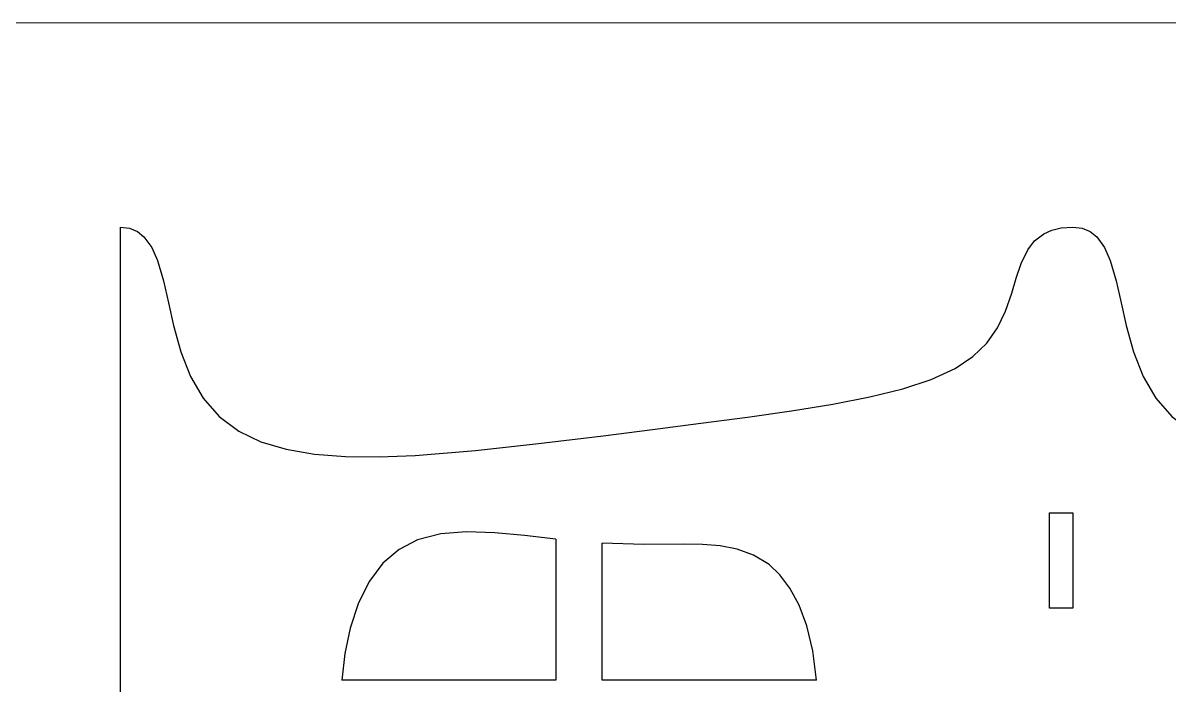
# Model space of a CAD drawing. Header units: millimetres. Extents: x -3928 to -434, y -548 to 1409.
# Drawn here: x -1687.2 to -1440.5, y 209.3 to 352 of the extents above; entities that cross this region are included whole.
import ezdxf

# ---------------------------------------------------------------- set-up
doc = ezdxf.new("R2010")
doc.units = ezdxf.units.MM
doc.header["$MEASUREMENT"] = 0
doc.layers.add('layer 1', color=7, linetype='Continuous')

msp = doc.modelspace()

# ---------------------------------------------------------------- linework, layer by layer
at = {"layer": 'layer 1', "color": 250, "lineweight": 9}
msp.add_lwpolyline([(-2369.48, -547.968), (-1169.48, -547.968), (-1169.48, 352.032), (-2369.48, 352.032), (-2369.48, -547.968)], close=True, dxfattribs=at)
at = {"layer": 'layer 1', "color": 1, "lineweight": 25}
for points, knots in [([(-1666.2478, 308.0882), (-1666.2478, 308.0882), (-1664.201, 307.8331), (-1664.201, 307.8331), (-1664.201, 307.8331), (-1664.201, 307.8331), (-1662.5056, 307.1159), (-1662.5056, 307.1159), (-1662.5056, 307.1159), (-1662.5056, 307.1159), (-1661.1065, 306.0036), (-1661.1065, 306.0036), (-1661.1065, 306.0036), (-1661.1065, 306.0036), (-1659.4523, 303.7296), (-1659.4523, 303.7296), (-1659.4523, 303.7296), (-1659.4523, 303.7296), (-1658.1967, 300.894), (-1658.1967, 300.894), (-1658.1967, 300.894), (-1658.1967, 300.894), (-1656.9137, 296.5213), (-1656.9137, 296.5213), (-1656.9137, 296.5213), (-1656.9137, 296.5213), (-1655.8345, 291.7715), (-1655.8345, 291.7715), (-1655.8345, 291.7715), (-1655.8345, 291.7715), (-1654.7416, 286.9124), (-1654.7416, 286.9124), (-1654.7416, 286.9124), (-1654.7416, 286.9124), (-1653.1718, 281.2319), (-1653.1718, 281.2319), (-1653.1718, 281.2319), (-1653.1718, 281.2319), (-1651.1098, 275.9699), (-1651.1098, 275.9699), (-1651.1098, 275.9699), (-1651.1098, 275.9699), (-1648.3976, 271.3122), (-1648.3976, 271.3122), (-1648.3976, 271.3122), (-1648.3976, 271.3122), (-1644.9351, 267.3702), (-1644.9351, 267.3702), (-1644.9351, 267.3702), (-1644.9351, 267.3702), (-1640.6693, 264.1945), (-1640.6693, 264.1945), (-1640.6693, 264.1945), (-1640.6693, 264.1945), (-1635.9499, 261.9244), (-1635.9499, 261.9244), (-1635.9499, 261.9244), (-1635.9499, 261.9244), (-1630.5312, 260.2949), (-1630.5312, 260.2949), (-1630.5312, 260.2949), (-1630.5312, 260.2949), (-1624.4469, 259.2563), (-1624.4469, 259.2563), (-1624.4469, 259.2563), (-1624.4469, 259.2563), (-1617.7455, 258.7427), (-1617.7455, 258.7427), (-1617.7455, 258.7427), (-1617.7455, 258.7427), (-1610.4896, 258.6785), (-1610.4896, 258.6785), (-1610.4896, 258.6785), (-1610.4896, 258.6785), (-1602.7503, 258.9854), (-1602.7503, 258.9854), (-1602.7503, 258.9854), (-1602.7503, 258.9854), (-1589.8062, 260.0275), (-1589.8062, 260.0275), (-1589.8062, 260.0275), (-1589.8062, 260.0275), (-1576.2027, 261.5106), (-1576.2027, 261.5106), (-1576.2027, 261.5106), (-1576.2027, 261.5106), (-1562.2969, 263.2082), (-1562.2969, 263.2082), (-1562.2969, 263.2082), (-1562.2969, 263.2082), (-1551.7009, 264.5515), (-1551.7009, 264.5515), (-1551.7009, 264.5515), (-1551.7009, 264.5515), (-1541.3052, 265.8949), (-1541.3052, 265.8949), (-1541.3052, 265.8949), (-1541.3052, 265.8949), (-1531.2691, 267.2334), (-1531.2691, 267.2334), (-1531.2691, 267.2334), (-1531.2691, 267.2334), (-1521.7462, 268.5898), (-1521.7462, 268.5898), (-1521.7462, 268.5898), (-1521.7462, 268.5898), (-1512.8802, 270.0129), (-1512.8802, 270.0129), (-1512.8802, 270.0129), (-1512.8802, 270.0129), (-1504.9367, 271.5411), (-1504.9367, 271.5411), (-1504.9367, 271.5411), (-1504.9367, 271.5411), (-1497.8554, 273.2768), (-1497.8554, 273.2768), (-1497.8554, 273.2768), (-1497.8554, 273.2768), (-1491.7156, 275.301), (-1491.7156, 275.301), (-1491.7156, 275.301), (-1491.7156, 275.301), (-1486.5658, 277.6897), (-1486.5658, 277.6897), (-1486.5658, 277.6897), (-1486.5658, 277.6897), (-1482.7498, 280.2276), (-1482.7498, 280.2276), (-1482.7498, 280.2276), (-1482.7498, 280.2276), (-1479.7261, 283.1401), (-1479.7261, 283.1401), (-1479.7261, 283.1401), (-1479.7261, 283.1401), (-1477.4211, 286.4209), (-1477.4211, 286.4209), (-1477.4211, 286.4209), (-1477.4211, 286.4209), (-1475.708, 290.0256), (-1475.708, 290.0256), (-1475.708, 290.0256), (-1475.708, 290.0256), (-1474.3971, 293.8596), (-1474.3971, 293.8596), (-1474.3971, 293.8596), (-1474.3971, 293.8596), (-1473.4244, 297.1189), (-1473.4244, 297.1189), (-1473.4244, 297.1189), (-1473.4244, 297.1189), (-1472.3517, 300.3003), (-1472.3517, 300.3003), (-1472.3517, 300.3003), (-1472.3517, 300.3003), (-1470.931, 303.2329), (-1470.931, 303.2329), (-1470.931, 303.2329), (-1470.931, 303.2329), (-1469.4585, 305.1404), (-1469.4585, 305.1404), (-1469.4585, 305.1404), (-1469.4585, 305.1404), (-1467.472, 306.675), (-1467.472, 306.675), (-1467.472, 306.675), (-1467.472, 306.675), (-1465.7783, 307.4278), (-1465.7783, 307.4278), (-1465.7783, 307.4278), (-1465.7783, 307.4278), (-1463.7241, 307.9146), (-1463.7241, 307.9146), (-1463.7241, 307.9146), (-1463.7241, 307.9146), (-1461.248, 308.0882), (-1461.248, 308.0882)], [0, 0, 0, 0, 0.02222222, 0.02222222, 0.02222222, 0.02222222, 0.04444444, 0.04444444, 0.04444444, 0.04444444, 0.06666667, 0.06666667, 0.06666667, 0.06666667, 0.08888889, 0.08888889, 0.08888889, 0.08888889, 0.11111111, 0.11111111, 0.11111111, 0.11111111, 0.13333333, 0.13333333, 0.13333333, 0.13333333, 0.15555556, 0.15555556, 0.15555556, 0.15555556, 0.17777778, 0.17777778, 0.17777778, 0.17777778, 0.2, 0.2, 0.2, 0.2, 0.22222222, 0.22222222, 0.22222222, 0.22222222, 0.24444444, 0.24444444, 0.24444444, 0.24444444, 0.26666667, 0.26666667, 0.26666667, 0.26666667, 0.28888889, 0.28888889, 0.28888889, 0.28888889, 0.31111111, 0.31111111, 0.31111111, 0.31111111, 0.33333333, 0.33333333, 0.33333333, 0.33333333, 0.35555556, 0.35555556, 0.35555556, 0.35555556, 0.37777778, 0.37777778, 0.37777778, 0.37777778, 0.4, 0.4, 0.4, 0.4, 0.42222222, 0.42222222, 0.42222222, 0.42222222, 0.44444444, 0.44444444, 0.44444444, 0.44444444, 0.46666667, 0.46666667, 0.46666667, 0.46666667, 0.48888889, 0.48888889, 0.48888889, 0.48888889, 0.51111111, 0.51111111, 0.51111111, 0.51111111, 0.53333333, 0.53333333, 0.53333333, 0.53333333, 0.55555556, 0.55555556, 0.55555556, 0.55555556, 0.57777778, 0.57777778, 0.57777778, 0.57777778, 0.6, 0.6, 0.6, 0.6, 0.62222222, 0.62222222, 0.62222222, 0.62222222, 0.64444444, 0.64444444, 0.64444444, 0.64444444, 0.66666667, 0.66666667, 0.66666667, 0.66666667, 0.68888889, 0.68888889, 0.68888889, 0.68888889, 0.71111111, 0.71111111, 0.71111111, 0.71111111, 0.73333333, 0.73333333, 0.73333333, 0.73333333, 0.75555556, 0.75555556, 0.75555556, 0.75555556, 0.77777778, 0.77777778, 0.77777778, 0.77777778, 0.8, 0.8, 0.8, 0.8, 0.82222222, 0.82222222, 0.82222222, 0.82222222, 0.84444444, 0.84444444, 0.84444444, 0.84444444, 0.86666667, 0.86666667, 0.86666667, 0.86666667, 0.88888889, 0.88888889, 0.88888889, 0.88888889, 0.91111111, 0.91111111, 0.91111111, 0.91111111, 0.93333333, 0.93333333, 0.93333333, 0.93333333, 0.95555556, 0.95555556, 0.95555556, 0.95555556, 1, 1, 1, 1]), ([(-1461.248, 308.0882), (-1461.248, 308.0882), (-1459.2012, 307.8331), (-1459.2012, 307.8331), (-1459.2012, 307.8331), (-1459.2012, 307.8331), (-1457.5057, 307.1159), (-1457.5057, 307.1159), (-1457.5057, 307.1159), (-1457.5057, 307.1159), (-1456.1063, 306.0036), (-1456.1063, 306.0036), (-1456.1063, 306.0036), (-1456.1063, 306.0036), (-1454.4525, 303.7296), (-1454.4525, 303.7296), (-1454.4525, 303.7296), (-1454.4525, 303.7296), (-1453.197, 300.894), (-1453.197, 300.894), (-1453.197, 300.894), (-1453.197, 300.894), (-1451.9139, 296.5213), (-1451.9139, 296.5213), (-1451.9139, 296.5213), (-1451.9139, 296.5213), (-1450.8344, 291.7715), (-1450.8344, 291.7715), (-1450.8344, 291.7715), (-1450.8344, 291.7715), (-1449.7419, 286.9124), (-1449.7419, 286.9124), (-1449.7419, 286.9124), (-1449.7419, 286.9124), (-1448.172, 281.2319), (-1448.172, 281.2319), (-1448.172, 281.2319), (-1448.172, 281.2319), (-1446.1097, 275.9699), (-1446.1097, 275.9699), (-1446.1097, 275.9699), (-1446.1097, 275.9699), (-1443.3979, 271.3122), (-1443.3979, 271.3122), (-1443.3979, 271.3122), (-1443.3979, 271.3122), (-1439.9354, 267.3702), (-1439.9354, 267.3702), (-1439.9354, 267.3702), (-1439.9354, 267.3702), (-1435.6696, 264.1945), (-1435.6696, 264.1945), (-1435.6696, 264.1945), (-1435.6696, 264.1945), (-1430.9498, 261.9244), (-1430.9498, 261.9244), (-1430.9498, 261.9244), (-1430.9498, 261.9244), (-1425.5311, 260.2949), (-1425.5311, 260.2949), (-1425.5311, 260.2949), (-1425.5311, 260.2949), (-1419.4467, 259.2563), (-1419.4467, 259.2563), (-1419.4467, 259.2563), (-1419.4467, 259.2563), (-1412.7457, 258.7427), (-1412.7457, 258.7427), (-1412.7457, 258.7427), (-1412.7457, 258.7427), (-1405.4894, 258.6785), (-1405.4894, 258.6785), (-1405.4894, 258.6785), (-1405.4894, 258.6785), (-1397.7505, 258.9854), (-1397.7505, 258.9854), (-1397.7505, 258.9854), (-1397.7505, 258.9854), (-1384.8061, 260.0275), (-1384.8061, 260.0275), (-1384.8061, 260.0275), (-1384.8061, 260.0275), (-1371.2026, 261.5106), (-1371.2026, 261.5106), (-1371.2026, 261.5106), (-1371.2026, 261.5106), (-1357.2968, 263.2082), (-1357.2968, 263.2082), (-1357.2968, 263.2082), (-1357.2968, 263.2082), (-1346.7011, 264.5515), (-1346.7011, 264.5515), (-1346.7011, 264.5515), (-1346.7011, 264.5515), (-1336.3055, 265.8949), (-1336.3055, 265.8949), (-1336.3055, 265.8949), (-1336.3055, 265.8949), (-1326.2693, 267.2334), (-1326.2693, 267.2334), (-1326.2693, 267.2334), (-1326.2693, 267.2334), (-1316.7464, 268.5898), (-1316.7464, 268.5898), (-1316.7464, 268.5898), (-1316.7464, 268.5898), (-1307.8804, 270.0129), (-1307.8804, 270.0129), (-1307.8804, 270.0129), (-1307.8804, 270.0129), (-1299.9366, 271.5411), (-1299.9366, 271.5411), (-1299.9366, 271.5411), (-1299.9366, 271.5411), (-1292.8552, 273.2768), (-1292.8552, 273.2768), (-1292.8552, 273.2768), (-1292.8552, 273.2768), (-1286.7159, 275.301), (-1286.7159, 275.301), (-1286.7159, 275.301), (-1286.7159, 275.301), (-1281.566, 277.6897), (-1281.566, 277.6897), (-1281.566, 277.6897), (-1281.566, 277.6897), (-1277.7497, 280.2276), (-1277.7497, 280.2276), (-1277.7497, 280.2276), (-1277.7497, 280.2276), (-1274.7263, 283.1401), (-1274.7263, 283.1401), (-1274.7263, 283.1401), (-1274.7263, 283.1401), (-1272.4213, 286.4209), (-1272.4213, 286.4209), (-1272.4213, 286.4209), (-1272.4213, 286.4209), (-1270.7079, 290.0256), (-1270.7079, 290.0256), (-1270.7079, 290.0256), (-1270.7079, 290.0256), (-1269.3973, 293.8596), (-1269.3973, 293.8596), (-1269.3973, 293.8596), (-1269.3973, 293.8596), (-1268.4247, 297.1189), (-1268.4247, 297.1189), (-1268.4247, 297.1189), (-1268.4247, 297.1189), (-1267.3515, 300.3003), (-1267.3515, 300.3003), (-1267.3515, 300.3003), (-1267.3515, 300.3003), (-1265.9312, 303.2329), (-1265.9312, 303.2329), (-1265.9312, 303.2329), (-1265.9312, 303.2329), (-1264.4584, 305.1404), (-1264.4584, 305.1404), (-1264.4584, 305.1404), (-1264.4584, 305.1404), (-1262.4719, 306.675), (-1262.4719, 306.675), (-1262.4719, 306.675), (-1262.4719, 306.675), (-1260.7782, 307.4278), (-1260.7782, 307.4278), (-1260.7782, 307.4278), (-1260.7782, 307.4278), (-1258.7243, 307.9146), (-1258.7243, 307.9146), (-1258.7243, 307.9146), (-1258.7243, 307.9146), (-1256.2482, 308.0882), (-1256.2482, 308.0882)], [0, 0, 0, 0, 0.02222222, 0.02222222, 0.02222222, 0.02222222, 0.04444444, 0.04444444, 0.04444444, 0.04444444, 0.06666667, 0.06666667, 0.06666667, 0.06666667, 0.08888889, 0.08888889, 0.08888889, 0.08888889, 0.11111111, 0.11111111, 0.11111111, 0.11111111, 0.13333333, 0.13333333, 0.13333333, 0.13333333, 0.15555556, 0.15555556, 0.15555556, 0.15555556, 0.17777778, 0.17777778, 0.17777778, 0.17777778, 0.2, 0.2, 0.2, 0.2, 0.22222222, 0.22222222, 0.22222222, 0.22222222, 0.24444444, 0.24444444, 0.24444444, 0.24444444, 0.26666667, 0.26666667, 0.26666667, 0.26666667, 0.28888889, 0.28888889, 0.28888889, 0.28888889, 0.31111111, 0.31111111, 0.31111111, 0.31111111, 0.33333333, 0.33333333, 0.33333333, 0.33333333, 0.35555556, 0.35555556, 0.35555556, 0.35555556, 0.37777778, 0.37777778, 0.37777778, 0.37777778, 0.4, 0.4, 0.4, 0.4, 0.42222222, 0.42222222, 0.42222222, 0.42222222, 0.44444444, 0.44444444, 0.44444444, 0.44444444, 0.46666667, 0.46666667, 0.46666667, 0.46666667, 0.48888889, 0.48888889, 0.48888889, 0.48888889, 0.51111111, 0.51111111, 0.51111111, 0.51111111, 0.53333333, 0.53333333, 0.53333333, 0.53333333, 0.55555556, 0.55555556, 0.55555556, 0.55555556, 0.57777778, 0.57777778, 0.57777778, 0.57777778, 0.6, 0.6, 0.6, 0.6, 0.62222222, 0.62222222, 0.62222222, 0.62222222, 0.64444444, 0.64444444, 0.64444444, 0.64444444, 0.66666667, 0.66666667, 0.66666667, 0.66666667, 0.68888889, 0.68888889, 0.68888889, 0.68888889, 0.71111111, 0.71111111, 0.71111111, 0.71111111, 0.73333333, 0.73333333, 0.73333333, 0.73333333, 0.75555556, 0.75555556, 0.75555556, 0.75555556, 0.77777778, 0.77777778, 0.77777778, 0.77777778, 0.8, 0.8, 0.8, 0.8, 0.82222222, 0.82222222, 0.82222222, 0.82222222, 0.84444444, 0.84444444, 0.84444444, 0.84444444, 0.86666667, 0.86666667, 0.86666667, 0.86666667, 0.88888889, 0.88888889, 0.88888889, 0.88888889, 0.91111111, 0.91111111, 0.91111111, 0.91111111, 0.93333333, 0.93333333, 0.93333333, 0.93333333, 0.95555556, 0.95555556, 0.95555556, 0.95555556, 1, 1, 1, 1]), ([(-1572.4979, 240.9489), (-1572.4979, 240.9489), (-1579.2056, 241.7056), (-1579.2056, 241.7056), (-1579.2056, 241.7056), (-1579.2056, 241.7056), (-1585.6364, 242.3336), (-1585.6364, 242.3336), (-1585.6364, 242.3336), (-1585.6364, 242.3336), (-1591.6763, 242.5625), (-1591.6763, 242.5625), (-1591.6763, 242.5625), (-1591.6763, 242.5625), (-1597.23, 242.1325), (-1597.23, 242.1325), (-1597.23, 242.1325), (-1597.23, 242.1325), (-1602.2219, 240.8262), (-1602.2219, 240.8262), (-1602.2219, 240.8262), (-1602.2219, 240.8262), (-1606.2171, 238.7578), (-1606.2171, 238.7578), (-1606.2171, 238.7578), (-1606.2171, 238.7578), (-1609.6782, 235.7903), (-1609.6782, 235.7903), (-1609.6782, 235.7903), (-1609.6782, 235.7903), (-1612.5886, 231.9288), (-1612.5886, 231.9288), (-1612.5886, 231.9288), (-1612.5886, 231.9288), (-1614.9391, 227.2358), (-1614.9391, 227.2358), (-1614.9391, 227.2358), (-1614.9391, 227.2358), (-1616.726, 221.827), (-1616.726, 221.827), (-1616.726, 221.827), (-1616.726, 221.827), (-1617.8711, 216.3656), (-1617.8711, 216.3656), (-1617.8711, 216.3656), (-1617.8711, 216.3656), (-1618.5431, 210.5882), (-1618.5431, 210.5882)], [0, 0, 0, 0, 0.07692308, 0.07692308, 0.07692308, 0.07692308, 0.15384615, 0.15384615, 0.15384615, 0.15384615, 0.23076923, 0.23076923, 0.23076923, 0.23076923, 0.30769231, 0.30769231, 0.30769231, 0.30769231, 0.38461538, 0.38461538, 0.38461538, 0.38461538, 0.46153846, 0.46153846, 0.46153846, 0.46153846, 0.53846154, 0.53846154, 0.53846154, 0.53846154, 0.61538462, 0.61538462, 0.61538462, 0.61538462, 0.69230769, 0.69230769, 0.69230769, 0.69230769, 0.76923077, 0.76923077, 0.76923077, 0.76923077, 0.84615385, 0.84615385, 0.84615385, 0.84615385, 1, 1, 1, 1]), ([(-1516.4277, 210.5882), (-1516.4277, 210.5882), (-1517.2183, 216.9163), (-1517.2183, 216.9163), (-1517.2183, 216.9163), (-1517.2183, 216.9163), (-1518.502, 222.3015), (-1518.502, 222.3015), (-1518.502, 222.3015), (-1518.502, 222.3015), (-1520.1622, 226.7764), (-1520.1622, 226.7764), (-1520.1622, 226.7764), (-1520.1622, 226.7764), (-1522.1095, 230.4048), (-1522.1095, 230.4048), (-1522.1095, 230.4048), (-1522.1095, 230.4048), (-1524.2763, 233.27), (-1524.2763, 233.27), (-1524.2763, 233.27), (-1524.2763, 233.27), (-1526.6142, 235.4654), (-1526.6142, 235.4654), (-1526.6142, 235.4654), (-1526.6142, 235.4654), (-1529.9536, 237.5284), (-1529.9536, 237.5284), (-1529.9536, 237.5284), (-1529.9536, 237.5284), (-1533.4764, 238.7963), (-1533.4764, 238.7963), (-1533.4764, 238.7963), (-1533.4764, 238.7963), (-1537.1456, 239.4853), (-1537.1456, 239.4853), (-1537.1456, 239.4853), (-1537.1456, 239.4853), (-1540.9369, 239.7869), (-1540.9369, 239.7869), (-1540.9369, 239.7869), (-1540.9369, 239.7869), (-1544.8327, 239.8627), (-1544.8327, 239.8627), (-1544.8327, 239.8627), (-1544.8327, 239.8627), (-1553.5392, 239.8239), (-1553.5392, 239.8239), (-1553.5392, 239.8239), (-1553.5392, 239.8239), (-1562.498, 240.0878), (-1562.498, 240.0878)], [0, 0, 0, 0, 0.07142857, 0.07142857, 0.07142857, 0.07142857, 0.14285714, 0.14285714, 0.14285714, 0.14285714, 0.21428571, 0.21428571, 0.21428571, 0.21428571, 0.28571429, 0.28571429, 0.28571429, 0.28571429, 0.35714286, 0.35714286, 0.35714286, 0.35714286, 0.42857143, 0.42857143, 0.42857143, 0.42857143, 0.5, 0.5, 0.5, 0.5, 0.57142857, 0.57142857, 0.57142857, 0.57142857, 0.64285714, 0.64285714, 0.64285714, 0.64285714, 0.71428571, 0.71428571, 0.71428571, 0.71428571, 0.78571429, 0.78571429, 0.78571429, 0.78571429, 0.85714286, 0.85714286, 0.85714286, 0.85714286, 1, 1, 1, 1])]:
    msp.add_open_spline(points, degree=3, knots=knots, dxfattribs=at)
for points in [[(-1666.2478, 308.0882), (-1666.2478, 308.0882), (-1666.2478, 208.088), (-1666.2478, 208.088)], [(-1466.2479, 246.5881), (-1466.2479, 246.5881), (-1461.248, 246.5881), (-1461.248, 246.5881)], [(-1466.2479, 226.0882), (-1466.2479, 226.0882), (-1466.2479, 246.5881), (-1466.2479, 246.5881)], [(-1461.248, 246.5881), (-1461.248, 246.5881), (-1461.248, 226.0882), (-1461.248, 226.0882)], [(-1572.4979, 240.9489), (-1572.4979, 240.9489), (-1572.4979, 210.5882), (-1572.4979, 210.5882)], [(-1562.498, 210.5882), (-1562.498, 210.5882), (-1562.498, 240.0878), (-1562.498, 240.0878)], [(-1461.248, 226.0882), (-1461.248, 226.0882), (-1466.2479, 226.0882), (-1466.2479, 226.0882)], [(-1572.4979, 210.5882), (-1572.4979, 210.5882), (-1618.5431, 210.5882), (-1618.5431, 210.5882)], [(-1516.4277, 210.5882), (-1516.4277, 210.5882), (-1562.498, 210.5882), (-1562.498, 210.5882)]]:
    msp.add_open_spline(points, degree=3, dxfattribs=at)

doc.saveas('drawing.dxf')
